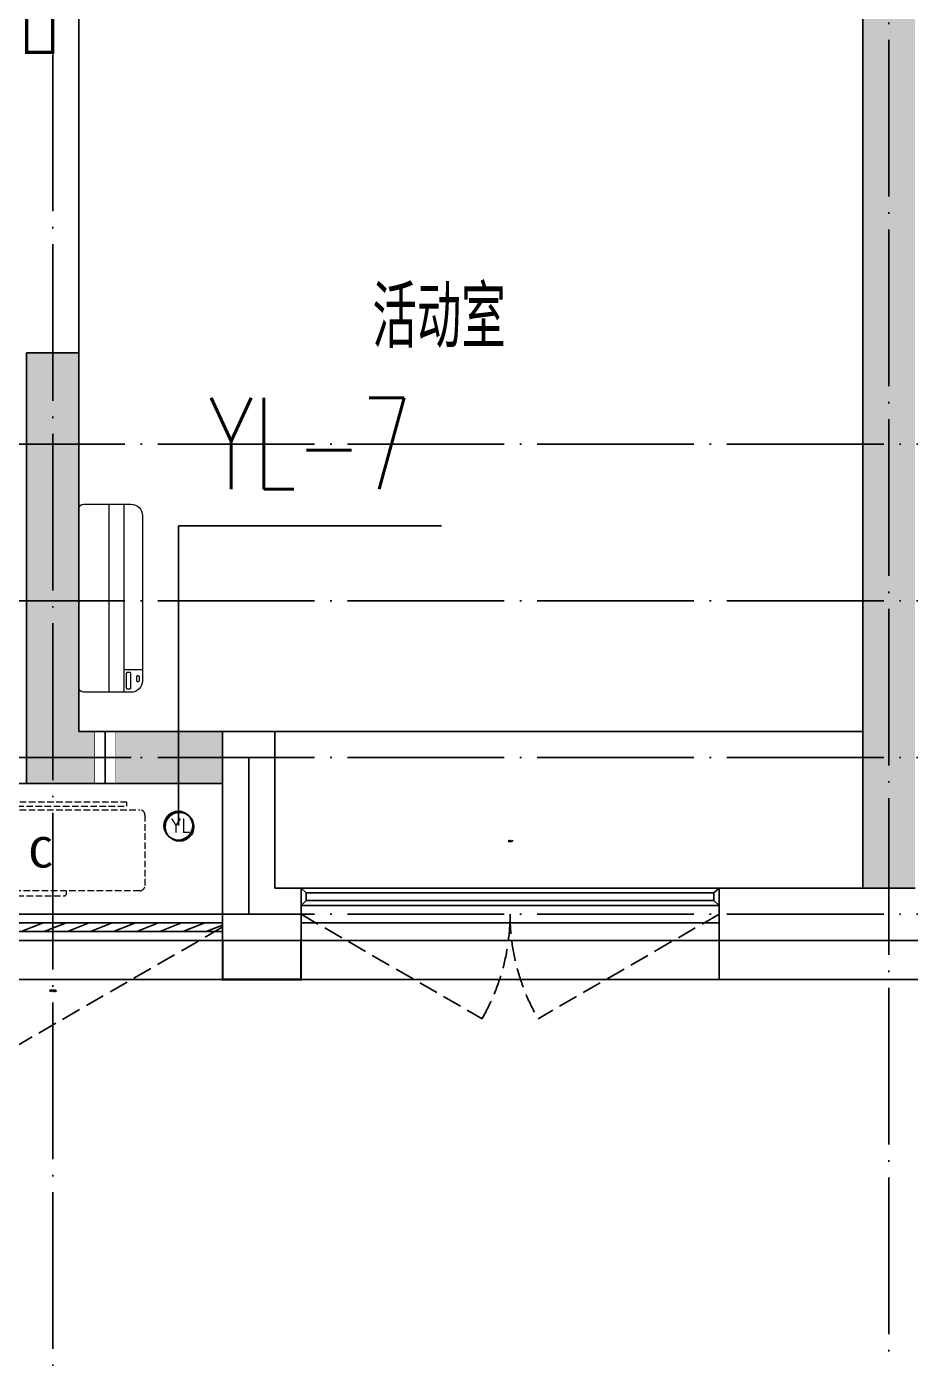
# Model space of a CAD drawing. Extents: x 27938 to 1507990, y 110129 to 923079.
# Drawn here: x 862117 to 865499, y 593748 to 598848 of the extents above; entities that cross this region are included whole.
import ezdxf

# ---------------------------------------------------------------- set-up
doc = ezdxf.new("R2010")
doc.units = 0
doc.header["$LTSCALE"] = 1000
doc.header["$MEASUREMENT"] = 0
doc.linetypes.add('DASH', pattern=[0.35, 0.25, -0.1])
doc.linetypes.add('DOTE', pattern=[2.42, 2, -0.2, 0.02, -0.2])
for name, color, linetype in [('3-栏杆1', 135, 'Continuous'), ('3.5方案汇报，与郭总、侯月琴确定户型_t8$0$2020.03.04 -1安徽标准化洋房户型(UA）_t8_t8$0$看线', 154, 'Continuous'), ('COLUMN', 9, 'Continuous'), ('DIM_雨水', 4, 'Continuous'), ('DOTE', 1, 'Continuous'), ('PUB_HATCH', 8, 'Continuous'), ('PUB_TEXT', 4, 'Continuous'), ('VPIPE-雨水', 4, 'Y'), ('WALL', 9, 'Continuous'), ('WINDOW', 4, 'Continuous'), ('WINDOW_TEXT', 7, 'Continuous'), ('保温', 6, 'Continuous'), ('机电标识类', 1, 'Continuous'), ('看线', 251, 'Continuous')]:
    doc.layers.add(name, color=color, linetype=linetype)
for name, color, linetype, lineweight in [('EQUIP-消防', 3, 'Continuous', 20), ('平面-空调室内机', 176, 'Continuous', 9), ('平面-空调预留孔', 173, 'Continuous', 15), ('空调', 76, 'Continuous', 13)]:
    doc.layers.add(name, color=color, linetype=linetype, lineweight=lineweight)
doc.styles.add('_TCH_WINDOW', font='SIMPLEX.shx', dxfattribs={"width": 0.7, "height": 3.5, "bigfont": 'GBCBIG.shx'})
doc.styles.add('_TWT_SERIAL', font='SIMPLEX', dxfattribs={"width": 0.8, "height": 3.5, "bigfont": 'HZTXT'})
doc.styles.get("Standard").update_dxf_attribs({"font": 'gbenor.shx', "bigfont": 'gbcbig.shx'})
doc.styles.add('房间名称', font='TSSDENG', dxfattribs={"width": 0.8, "bigfont": 'HZTXT'})
doc.styles.add('黑体', font='simhei.ttf')
doc.linetypes.add('Y', pattern='A,3,-0.2,["Y",Standard,S=0.25,R=0,X=-0.1,Y=-0.115],-0.2', length=3.4)

# ---------------------------------------------------------------- blocks, each defined once
blk = doc.blocks.new('GFDGFSDFGD')
at = {"layer": 'PUB_HATCH'}
blk.add_hatch(color=256, dxfattribs=at).paths.add_polyline_path([(455566.6, 364323.7), (455566.6, 364523.7), (455016.6, 364523.7), (455016.6, 365973.7), (454816.6, 365973.7), (454816.6, 364323.7)])
at = {"layer": 'COLUMN', "color": 6}
for p, q in [((455016.6, 365973.7), (454816.6, 365973.7)), ((454816.6, 365973.7), (454816.6, 364323.7)), ((455016.6, 364523.7), (455016.6, 365973.7)), ((455566.6, 364523.7), (455016.6, 364523.7)), ((455566.6, 364323.7), (455566.6, 364523.7)), ((454816.6, 364323.7), (455566.6, 364323.7))]:
    blk.add_line(p, q, dxfattribs=at)
blk = doc.blocks.new('GDFGDGRD')
at = {"layer": '保温', "linetype": 'Continuous', "ltscale": 10}
h = blk.add_hatch(dxfattribs=at)
h.set_pattern_fill('HEX', color=251, scale=10, angle=90, style=0)
h.set_pattern_definition([(90, (-70765.891, -152124.736), (-16.49778, 1e-15), [9.525, -19.05]), (210, (-70765.891, -152124.736), (8.24889, -14.2874966), [9.525, -19.05]), (150, (-70765.891, -152115.211), (-8.24889, -14.2874966), [9.525, -19.05])])
h.paths.add_polyline_path([(433016.7, 363923.7), (433216.7, 363923.7), (433216.7, 368523.7), (433016.7, 368523.7)])
at = {"layer": '保温', "color": 251, "linetype": 'ByBlock', "ltscale": 10}
blk.add_line((433016.6, 363923.7), (433216.6, 363923.7), dxfattribs=at)
blk = doc.blocks.new('dongkong')
blk.add_wipeout([(-603756, 210771), (-603756, 210570.8), (-603836, 210570.8), (-603836, 210771)])
at = {"layer": '机电标识类', "color": 250, "linetype": 'DASH', "ltscale": 400}
for p, q in [((-603796, 210771), (-603796, 210570.8)), ((-603896, 210670.7), (-603696, 210670.7))]:
    blk.add_line(p, q, dxfattribs=at)
at = {"layer": '空调', "color": 6, "linetype": 'DASH', "const_width": 2}
blk.add_lwpolyline([(-603756, 210771), (-603756, 210570.8), (-603836, 210570.8), (-603836, 210771)], close=True, dxfattribs=at)
blk = doc.blocks.new('A$C001338C2')
for p, q in [((845, 303.6), (55, 303.6)), ((109.1, 214.8), (109.1, 303.6)), ((0, 248.6), (0, 22)), ((900, 22), (900, 248.6)), ((22, 0), (878, 0))]:
    blk.add_line(p, q)
at = {"lineweight": 5}
for p, q in [((900, 214.8), (0, 214.8)), ((900, 143.2), (0, 143.2))]:
    blk.add_line(p, q, dxfattribs=at)
for points in [[(73.1, 275), (56.8, 275, -0.414214), (51.3, 280.5), (51.3, 283.4, -0.414214), (56.8, 288.9), (73.1, 288.9, -0.414214), (78.6, 283.4), (78.6, 280.5, -0.414214)], [(89.2, 226.4), (22.2, 226.4, -0.414214), (16.7, 231.9), (16.7, 243.1, -0.414214), (22.2, 248.6), (89.2, 248.6, -0.414214), (94.7, 243.1), (94.7, 231.9, -0.414214)]]:
    blk.add_lwpolyline(points, format="xyb", close=True)
for centre, radius, start, end in [((55, 248.6), 55, 90, 180), ((845, 248.6), 55, 360, 90), ((22, 22), 22, 180, 270), ((878, 22), 22, 270, 360)]:
    blk.add_arc(centre, radius, start, end)
blk = doc.blocks.new('ASDFSD')
at = {"layer": '3-栏杆1', "color": 5}
for p, q in [((681762.6, 334937.5), (681742.3, 334955.3)), ((681742.3, 334955.3), (681762.6, 334937.5)), ((683322.1, 334937.5), (681762.6, 334937.5)), ((681762.6, 334937.5), (681762.6, 334908.3)), ((683322.1, 334937.5), (683342.3, 334955.3)), ((683342.3, 334955.3), (683322.1, 334937.5)), ((683322.1, 334937.5), (683322.1, 334908.3)), ((681742.3, 334888.4), (681762.6, 334908.3)), ((681762.6, 334908.2), (683322.1, 334908.2)), ((683322.1, 334908.3), (683342.3, 334888.4)), ((683342.3, 334888.4), (683322.1, 334908.3))]:
    blk.add_line(p, q, dxfattribs=at)
blk = doc.blocks.new('gsergvr')
at = {"layer": '平面-空调预留孔', "linetype": 'DASH', "ltscale": 0.1}
for p, q in [((34075.4, 17176.2), (34075.4, 17166.2)), ((34085.4, 17156.2), (34438.2, 17156.2)), ((34448.2, 17166.2), (34448.2, 17176.2))]:
    blk.add_line(p, q, dxfattribs=at)
blk.add_lwpolyline([(34679.3, 17515.3), (34259.5, 17515.3), (34259.5, 17500.2), (34679.3, 17500.2)], close=True, dxfattribs=at)
blk.add_lwpolyline([(34728.6, 17176.2), (33988.6, 17176.2, -0.414214), (33968.6, 17196.2), (33968.6, 17466.2, -0.414214), (33988.6, 17486.2), (34728.6, 17486.2, -0.414214), (34748.6, 17466.2), (34748.6, 17196.2, -0.414214)], format="xyb", close=True, dxfattribs=at)
for centre, start, end in [((34085.4, 17166.2), 180, 270), ((34438.2, 17166.2), 270, 0)]:
    blk.add_arc(centre, 10, start, end, dxfattribs=at)
at = {"layer": '平面-空调预留孔', "color": 251, "linetype": 'DASH', "ltscale": 0.1, "true_color": 0x636466, "style": '黑体', "width": 1.2}
blk.add_text('A.C', height=117.05, dxfattribs=at).set_placement((34110.9, 17264.8))
blk = doc.blocks.new('rtyryrtyeeretee')
at = {"layer": '平面-空调预留孔'}
blk.add_blockref('gsergvr', (635673.5, 326705.8), dxfattribs=at)
blk = doc.blocks.new('GDGDRGDGDRGDR')
blk.add_blockref('rtyryrtyeeretee', (-215152.6, 97240.1))
blk = doc.blocks.new('FSFSFSFSEG')
at = {"layer": 'EQUIP-消防', "const_width": 12.8}
blk.add_lwpolyline([(136866.6, 335152.5), (136466.6, 335152.5), (136466.6, 335052.5), (136866.6, 335052.5)], close=True, dxfattribs=at)
at = {"layer": 'PUB_TEXT', "color": 7, "true_color": 0xffffff, "style": '房间名称', "width": 0.8}
blk.add_text('rD', height=64.8, dxfattribs=at).set_placement((136633.7, 335069))
blk = doc.blocks.new('GHFHFHTFHCSDCS')
at = {"rotation": 89.99999999297357}
blk.add_blockref('FSFSFSFSEG', (789969.1, 230657.2), dxfattribs=at)
blk = doc.blocks.new('$WINLIB2D$00000001')
at = {"color": 0}
for points in [[(-0.5, 0.5), (-0.5, -0.5)], [(-0.5, 0.5), (0.5, 0.5)], [(0.5, -0.5), (0.5, 0.5)], [(0.5, 0.1667), (-0.5, 0.1667)], [(0.5, -0.1667), (-0.5, -0.1667)], [(-0.5, -0.5), (0.5, -0.5)]]:
    blk.add_lwpolyline(points, dxfattribs=at)
blk = doc.blocks.new('$WINLIB2D$00000039')
at = {"color": 0}
for points in [[(-0.5, 0.5), (-0.5, -0.5)], [(0.5, 0.5), (-0.5, 0.5)], [(0.5, -0.5), (0.5, 0.5)], [(-0.5, 0.1667), (0.5, 0.1667)], [(-0.3839, -0.1667), (-0.448, 0.1667)], [(-0.3159, -0.1667), (-0.38, 0.1667)], [(-0.2479, -0.1667), (-0.312, 0.1667)], [(-0.1799, -0.1667), (-0.244, 0.1667)], [(-0.1119, -0.1667), (-0.176, 0.1667)], [(-0.0439, -0.1667), (-0.108, 0.1667)], [(0.0241, -0.1667), (-0.04, 0.1667)], [(0.0921, -0.1667), (0.028, 0.1667)], [(0.16, -0.1667), (0.0959, 0.1667)], [(0.228, -0.1667), (0.1639, 0.1667)], [(0.296, -0.1667), (0.2319, 0.1667)], [(0.364, -0.1667), (0.2999, 0.1667)], [(0.432, -0.1667), (0.3679, 0.1667)], [(0.5, -0.1667), (0.4359, 0.1667)], [(-0.4519, -0.1667), (-0.5, 0.0836)], [(-0.5, -0.1667), (0.5, -0.1667)], [(0.5, -0.5), (-0.5, -0.5)]]:
    blk.add_lwpolyline(points, dxfattribs=at)

msp = doc.modelspace()

# ---------------------------------------------------------------- linework, layer by layer
at = {"color": 8, "const_width": 8}
msp.add_lwpolyline([(862866.6, 595348.8), (862866.6, 595198.8), (863166.6, 595198.8), (863166.6, 595348.8)], dxfattribs=at)
at = {"layer": '3.5方案汇报，与郭总、侯月琴确定户型_t8$0$2020.03.04 -1安徽标准化洋房户型(UA）_t8_t8$0$看线', "color": 8, "ltscale": 10}
msp.add_line((865316.6, 596148.8), (863066.6, 596148.8), dxfattribs=at)
at = {"layer": 'DOTE', "color": 169, "linetype": 'DOTE', "ltscale": 0.3}
msp.add_line((879916.6, 595448.8), (825916.6, 595448.8), dxfattribs=at)
at = {"layer": 'VPIPE-雨水', "color": 8}
msp.add_circle((862701.6, 595783.8), 55, dxfattribs=at)
at = {"layer": 'WALL', "color": 8}
for p, q in [((862866.6, 595348.8), (863166.6, 595348.8)), ((864766.6, 595348.8), (865416.6, 595348.8)), ((865416.6, 595348.8), (866066.6, 595348.8))]:
    msp.add_line(p, q, dxfattribs=at)
at = {"layer": 'WINDOW', "color": 8, "linetype": 'DASH', "ltscale": 0.3}
for points in [[(863166.6, 595448.8), (863859.4, 595048.8, 0.131652), (863966.6, 595448.8)], [(864766.6, 595448.8), (864073.8, 595048.8, -0.131652), (863966.6, 595448.8)], [(862864.7, 595398.8), (861738.8, 594748.8, -0.131652), (861564.7, 595398.8)]]:
    msp.add_lwpolyline(points, format="xyb", dxfattribs=at)
at = {"layer": '看线', "color": 8, "ltscale": 0.5}
for points in [[(863166.6, 595348.8), (863166.6, 595198.8), (864766.6, 595198.8), (864766.6, 595348.8)], [(861566.6, 595198.8), (862866.6, 595198.8)], [(863166.6, 595198.8), (867666.6, 595198.8)]]:
    msp.add_lwpolyline(points, dxfattribs=at)

# ---------------------------------------------------------------- block references
at = {"color": 8}
for name, p in [('GFDGFSDFGD', (407300, 231625.1)), ('GHFHFHTFHCSDCS', (407300, 231625.1)), ('ASDFSD', (181424.3, 260593.5))]:
    msp.add_blockref(name, p, dxfattribs=at)
at = {"color": 8, "xscale": -1}
msp.add_blockref('GDFGDGRD', (1298533.2, 231625.1), dxfattribs=at)
at = {"layer": 'WINDOW', "color": 8}
ref = msp.add_blockref('$WINLIB2D$00000039', (862215.6, 595398.8), dxfattribs=dict(at, xscale=1299.999999983003, yscale=-100, zscale=1299.999999983003, rotation=180))
ref.add_attrib('A', 'BYC1320b', (862205.1, 595153.3), dxfattribs={"layer": 'WINDOW_TEXT', "color": 8, "ltscale": 0.5, "height": 5.95, "style": '_TCH_WINDOW', "width": 0.494118})
at = {"layer": '平面-空调预留孔', "color": 8, "xscale": -0.800000000046565, "yscale": 0.800000000046565, "zscale": 0.800000000046565, "rotation": 269.9999997665698}
msp.add_blockref('A$C001338C2', (862316.8, 596298.8), dxfattribs=at)

# ---------------------------------------------------------------- next in the draw order: block references
at = {"layer": '平面-空调室内机', "color": 8, "ltscale": 0.3, "rotation": 180}
msp.add_blockref('dongkong', (258620.6, 806719.6), dxfattribs=at)

# ---------------------------------------------------------------- next in the draw order: block references
at = {"color": 8}
msp.add_blockref('GDGDRGDGDRGDR', (407300, 154416.7), dxfattribs=at)

# ---------------------------------------------------------------- next in the draw order: linework, layer by layer
at = {"layer": 'DIM_雨水'}
for p, q in [((862697.2, 595788), (862697.2, 596936.4)), ((862697.2, 596936.4), (863704.1, 596936.4))]:
    msp.add_line(p, q, dxfattribs=at)
at = {"layer": 'DOTE', "color": 169, "linetype": 'DOTE', "ltscale": 0.3}
for p, q in [((862216.8, 604548.8), (862216.6, 593448.8)), ((865416.6, 600248.8), (865416.6, 593448.8)), ((879916.6, 597248.8), (825916.6, 597248.8)), ((879916.6, 596648.8), (825916.6, 596648.8)), ((879916.6, 596048.8), (825916.6, 596048.8)), ((862966.6, 596048.8), (862966.6, 595448.8))]:
    msp.add_line(p, q, dxfattribs=at)
at = {"layer": 'VPIPE-雨水'}
msp.add_circle((862697.2, 595788), 55, dxfattribs=at)
at = {"layer": 'WALL', "color": 8}
for p, q in [((862316.6, 597248.8), (862316.6, 600148.8)), ((865316.6, 600148.8), (865316.6, 595548.8)), ((862316.6, 596148.8), (862316.6, 597248.8)), ((863066.6, 596148.8), (862316.6, 596148.8)), ((863066.6, 595548.8), (863066.6, 596148.8)), ((862216.6, 595948.8), (861566.6, 595948.8)), ((862866.6, 595948.8), (862216.6, 595948.8)), ((862866.6, 595348.8), (862866.6, 595948.8)), ((863166.6, 595548.8), (863066.6, 595548.8)), ((863166.6, 595348.8), (863166.6, 595548.8)), ((865316.6, 595548.8), (864766.6, 595548.8)), ((864766.6, 595548.8), (864766.6, 595348.8))]:
    msp.add_line(p, q, dxfattribs=at)

# ---------------------------------------------------------------- next in the draw order: block references
at = {"layer": 'WINDOW', "color": 8}
ref = msp.add_blockref('$WINLIB2D$00000001', (863966.6, 595448.8), dxfattribs=dict(at, xscale=-1600, yscale=-200, zscale=-1600))
ref.add_attrib('A', 'TC1617', (863959.2, 595725.7), dxfattribs={"layer": 'WINDOW_TEXT', "color": 8, "ltscale": 0.5, "height": 5.95, "style": '_TCH_WINDOW', "width": 0.494118})

# ---------------------------------------------------------------- next in the draw order: texts
at = {"layer": 'DIM_雨水', "color": 7, "style": '_TWT_SERIAL', "width": 0.64}
msp.add_text('YL-7', height=350, dxfattribs=at).set_placement((862812.8, 597076.4))
at = {"layer": 'PUB_TEXT', "color": 8}
for s, height, p in [('活动室', 236.31, (863439.8, 597617.1)), ('YL', 56, (862666.9, 595760))]:
    msp.add_text(s, height=height, dxfattribs=at).set_placement(p)

doc.saveas('drawing.dxf')
